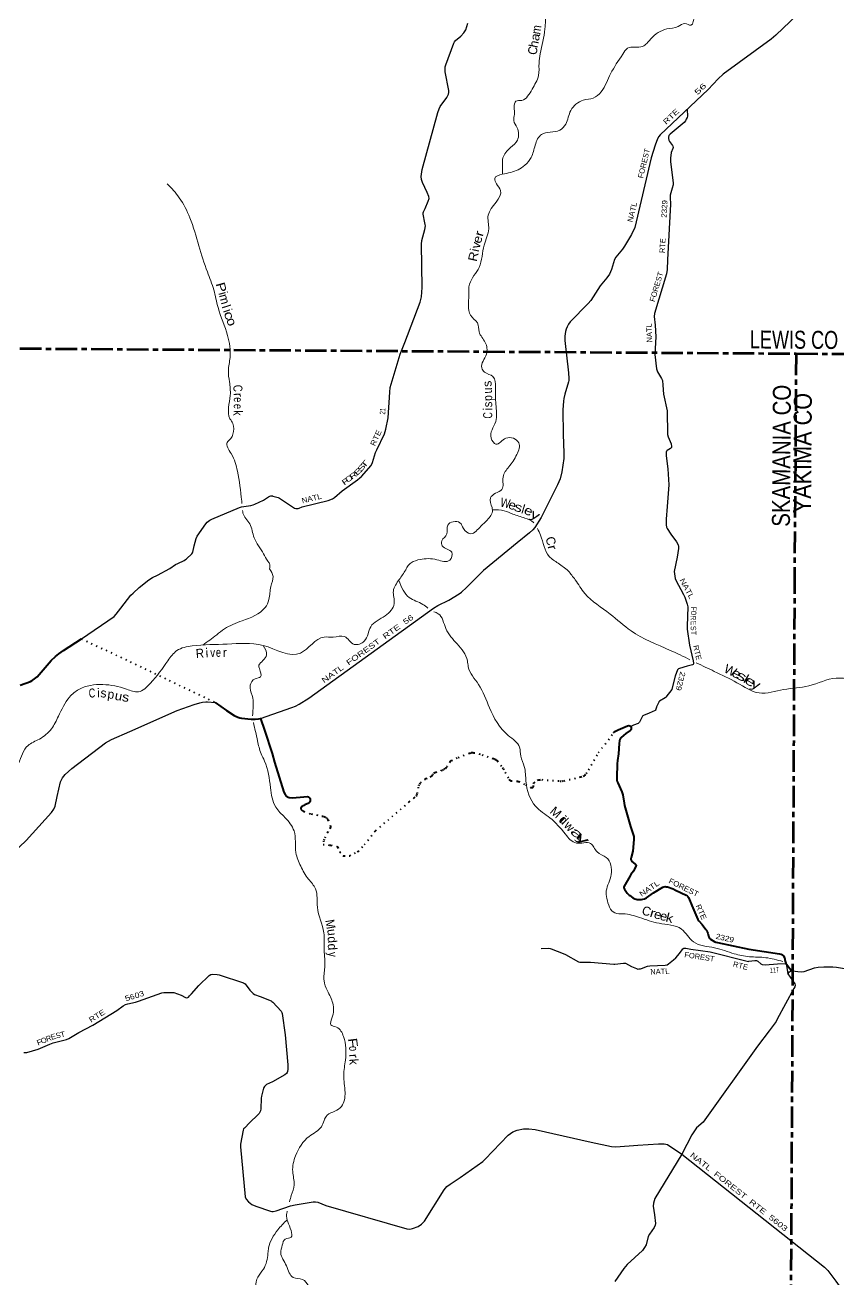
# Model space of a CAD drawing. Header units: feet. Extents: x -254670 to 6, y -549186 to -364975.
# Drawn here: x -149367 to -131304, y -427429 to -399545 of the extents above; entities that cross this region are included whole.
import ezdxf
from ezdxf.enums import TextEntityAlignment as Align

# ---------------------------------------------------------------- set-up
doc = ezdxf.new("R2010")
doc.units = ezdxf.units.FT
doc.header["$LTSCALE"] = 80
doc.linetypes.add('DOTTED', pattern=[1.5, 0.3, -1.2])
doc.linetypes.add('LONG_DASH_SHORT_DASH', pattern=[9.9, 6, -1.2, 1.5, -1.2])
for name, color, linetype, lineweight in [('11', 7, 'LONG_DASH_SHORT_DASH', 60), ('26', 7, 'Continuous', 40), ('29', 7, 'Continuous', 25), ('39', 7, 'Continuous', 13), ('53', 7, 'DOTTED', 40)]:
    doc.layers.add(name, color=color, linetype=linetype, lineweight=lineweight)
for name, color, linetype in [('12', 7, 'Continuous'), ('27', 7, 'Continuous'), ('30', 7, 'Continuous'), ('41', 7, 'Continuous')]:
    doc.layers.add(name, color=color, linetype=linetype)

msp = doc.modelspace()

# ---------------------------------------------------------------- linework, layer by layer
at = {"layer": '11'}
for p, q in [((-132232.96, -406849.96), (-132268.29, -411711.73)), ((-132268.29, -411711.73), (-132498.9, -457423.44))]:
    msp.add_line(p, q, dxfattribs=at)
msp.add_lwpolyline([(-158194.23, -406681.06), (-132230.96, -406849.97), (-126555.74, -406875.91)], dxfattribs=at)
at = {"layer": '26'}
for points in [[(-149477.55, -414221.82), (-149250.35, -414140.12), (-149212.65, -414123.32), (-149187.77, -414107.01), (-149156.88, -414086.41), (-149099.34, -414036.05), (-148786.59, -413677.18), (-148694.45, -413589.35), (-148620.66, -413530.98), (-148514.62, -413456.9), (-148111.95, -413190.79)], [(-145141.34, -414611.54), (-144889.21, -414791.27), (-144717.85, -414896.81), (-144638.92, -414936.3), (-144594.3, -414953.47), (-144558.75, -414961.2), (-144340.35, -414980.94), (-144251.71, -414982.28), (-144182.49, -414975.79), (-144133.19, -414962.55), (-144048.08, -415223.36)], [(-136289.28, -415285), (-136287.76, -415283), (-136247.49, -415249.38), (-136191.1, -415214.95), (-135977.93, -415127.17), (-135952.35, -415122.33), (-135928.32, -415127.48), (-135912.88, -415137.78), (-135902.56, -415150.54)], [(-135902.56, -415150.54), (-135901.76, -415151.54), (-135895.72, -415166.97), (-135897.44, -415196.16), (-135904.3, -415215.04), (-135920.18, -415231.89), (-136018.86, -415301.95), (-136123.62, -415388.06), (-136135.95, -415402.19), (-136149.68, -415433.1), (-136159.97, -415465.72), (-136164.36, -415520.62), (-136179.7, -415749.89), (-136205.44, -415902.7), (-136210.54, -415972.82), (-136220.03, -416277.87), (-136214.17, -416336.7), (-136209.73, -416368.87), (-136197.72, -416399.77), (-136102.92, -416598.41), (-136084.47, -416660.75), (-136053.86, -416851.88), (-136045.86, -416903.71), (-135913.64, -417369.01), (-135857.97, -417526.13), (-135840.37, -417592.4), (-135835.66, -417654.91), (-135857.87, -417916.02), (-135899.15, -418056.68), (-135905.6, -418086.29), (-135905.6, -418102.6), (-135904.74, -418110.33), (-135900.45, -418118.91), (-135893.59, -418129.22), (-135881.99, -418142.53), (-135856.98, -418167.33), (-135807.79, -418205.62), (-135795.56, -418215.28), (-135793.2, -418219.36), (-135790.41, -418228.59), (-135790.84, -418233.74), (-135794.28, -418247.05), (-135831.6, -418328.25), (-135846.4, -418358.44), (-135902.8, -418434.21), (-135910.52, -418446.23)], [(-144048.08, -415223.36), (-143877.72, -415745.42), (-143828.39, -415936.57), (-143616.59, -416606.72), (-143591.36, -416657.53), (-143570.77, -416685), (-143546.78, -416707.46), (-143498.7, -416724.49), (-143432.45, -416727.93), (-143255.12, -416714.84)], [(-143255.12, -416714.84), (-143093.09, -416702.87), (-143071.44, -416709.04), (-143056, -416719.34), (-143042.27, -416739.94), (-143035.13, -416759.35), (-143030.26, -416779.43), (-143033.69, -416810.34), (-143043.99, -416830.94), (-143059.6, -416845.72), (-143149.51, -416887.99)], [(-143149.51, -416887.99), (-143174.26, -416899.63), (-143222.44, -416927.09), (-143234.89, -416940.4), (-143240.77, -416959.74), (-143240.89, -416972.17), (-143239.7, -416975.53)], [(-135910.52, -418446.23), (-135922.54, -418464.67), (-136058.12, -418707.5), (-136061.64, -418718.67), (-136059.93, -418731.55), (-136047.92, -418758.17), (-135988.49, -418848.45), (-135962.12, -418875.78), (-135942.38, -418893.81), (-135927.8, -418904.97), (-135861.73, -418950.47), (-135819.69, -418974.51), (-135788.36, -418985.79), (-135764.78, -418990.82), (-135738.18, -418991.68), (-135668.68, -418989.97), (-135637.8, -418985.67), (-135605.65, -418976.32), (-135560.58, -418952.19), (-135404.33, -418846.28), (-135192.98, -418718.29), (-135169.75, -418709.66), (-135142.3, -418705.37), (-135122.56, -418706.23), (-135090.58, -418712.58), (-134962.31, -418757.22), (-134911.5, -418780.06), (-134677.69, -418896.4), (-134654.53, -418910.99), (-134639.86, -418923.1), (-134626.21, -418943.62), (-134615.92, -418961.64), (-134550.42, -419124.42), (-134415.29, -419432.45), (-134392.41, -419465.18), (-134317.45, -419549.37), (-134237.11, -419659.2), (-134220.39, -419682.81), (-134206.23, -419713.29), (-134196.37, -419742.91), (-134181.34, -419809.44), (-134176.2, -419824.9), (-134168.2, -419841.35), (-134156.46, -419856.66), (-134137.59, -419873.83), (-134039.35, -419930.07), (-134014.47, -419940.37), (-133982, -419950.51), (-133286.09, -420095.46), (-132604.04, -420200.16), (-132566.16, -420208.22), (-132536.99, -420223.68), (-132514.68, -420242.56), (-132489.98, -420280.94), (-132476.31, -420365.42), (-132461.49, -420403.97), (-132426.52, -420456.05), (-132372.64, -420526.58), (-132339.65, -420560.22), (-132316.34, -420575.9)]]:
    msp.add_lwpolyline(points, dxfattribs=at)
at = {"layer": '26', "linetype": 'DOTTED'}
for points in [[(-138697.14, -416158.78), (-138608.59, -416318.21), (-138598.29, -416333.66), (-138590.93, -416341.21), (-138578.56, -416346.54), (-138567.4, -416348.26), (-138422.4, -416361.85), (-138409.97, -416363.28), (-138397.53, -416368), (-138248.12, -416442.83), (-138137.95, -416497.46), (-138104.54, -416501.5), (-138087.38, -416498.92), (-138077.72, -416493.63), (-138071.94, -416477.46), (-138069.34, -416415.25), (-138065.07, -416403.63), (-138054.78, -416394.19), (-137980.68, -416341.14), (-137958.68, -416330.66), (-137934.66, -416326.37), (-137884.26, -416325.37), (-137475.66, -416357.27), (-137430.73, -416356.96), (-137394.15, -416352.12), (-137020.82, -416265.78), (-136965.6, -416248.67), (-136944.15, -416238.37), (-136926.28, -416223.86), (-136897.82, -416190.29), (-136847.48, -416107.51), (-136622.95, -415724.23), (-136289.28, -415285)], [(-140831.61, -416822.01), (-140717.88, -416733.29), (-140678.15, -416690.43), (-140661.25, -416664.61), (-140649.24, -416631.99), (-140616.91, -416461.44), (-140599.48, -416425.95), (-140577.17, -416398.48), (-140493.85, -416325.12), (-140475.5, -416312.2), (-140453.63, -416300.61), (-140365.13, -416269.24), (-140342.52, -416256.4), (-140333.08, -416249.53), (-140324.93, -416238.8), (-140306.06, -416211.33), (-140284.46, -416185.05), (-140273.02, -416175.7), (-140259.3, -416168.83), (-140239.14, -416161.54), (-140117.58, -416125.27), (-140085.99, -416114.75), (-140052.53, -416095.86), (-140024.21, -416074.4), (-140004.86, -416055.26), (-139989.04, -416036.62), (-139934.99, -415941.33), (-139923.83, -415925.02), (-139913.9, -415914.82), (-139888.66, -415900.13), (-139785.14, -415850.9), (-139741.09, -415833.17), (-139481.12, -415733.58), (-139452.81, -415725), (-139429.65, -415720.71), (-139415.92, -415721.56), (-139397.04, -415725.86), (-139212.69, -415772.3), (-138961.63, -415855.06), (-138929.03, -415867.93), (-138904.04, -415881.84), (-138882.7, -415897.12), (-138869.83, -415910), (-138756.27, -416057.22), (-138739, -416083.84), (-138697.14, -416158.78)], [(-142633.87, -417482.01), (-142640.94, -417494.41), (-142723.93, -417648.95), (-142732.58, -417683.42), (-142742.52, -417765.49), (-142598.05, -417780.02), (-142567, -417785.58), (-142450.32, -417806.18), (-142439.81, -417809.4), (-142434.66, -417811.97), (-142431.59, -417814.73), (-142425.65, -417822.7), (-142418.58, -417834.51), (-142379.89, -417925.47), (-142375.46, -417932.59), (-142370.74, -417938.6), (-142304.46, -418013.51), (-142299.32, -418019.52), (-142294.01, -418022.24), (-142280.44, -418023.38), (-142163.52, -418020.65), (-142156.9, -418019.09), (-142151.32, -418016.94), (-141978.45, -417932.77), (-141969.21, -417925.73), (-141963.64, -417921.01), (-141825.16, -417770.42), (-141603.09, -417487.65), (-141588.72, -417472.45), (-141574.13, -417458.71), (-140831.61, -416822.01)], [(-143239.7, -416975.53), (-143236.17, -416985.47), (-143220.72, -417002.64), (-143196.28, -417021.1), (-143170.85, -417034.34), (-143045.28, -417078.62), (-143006.48, -417089.15), (-142761.79, -417136.17), (-142729.13, -417146.01), (-142695.67, -417163.18), (-142666.5, -417181.21), (-142644.64, -417204.82), (-142632.62, -417224.56), (-142586.3, -417341.31), (-142580.14, -417363.92), (-142580.29, -417378.23), (-142585.44, -417397.12), (-142633.87, -417482.01)]]:
    msp.add_lwpolyline(points, dxfattribs=at)
at = {"layer": '29'}
msp.add_line((-132457.64, -420417.08), (-132414.3, -420646.28), dxfattribs=at)
for points in [[(-131901.76, -399023.06), (-132685.11, -399771.3), (-132789.85, -399860.62), (-133855.29, -400637.96), (-133966.97, -400739.67), (-134188.87, -400977.1), (-135250.94, -401985.77), (-135281.62, -402024.6), (-135311.1, -402072.54), (-135364.43, -402214.66), (-135453.57, -402499.5), (-135820.44, -404043.52), (-135893.42, -404204.14), (-136048.22, -404462.29), (-136093.48, -404529.56), (-136239.87, -404709.38), (-136267.22, -404758.74), (-136332.55, -404977.37), (-136355.97, -405032.07), (-136383.61, -405081.86), (-136442.18, -405168.19), (-136588.02, -405347.16), (-136793.63, -405666.38), (-136853.44, -405739.03), (-137253.36, -406143.57), (-137293.03, -406195.59), (-137324.36, -406256.44), (-137346.47, -406309.92), (-137358.88, -406356.4), (-137374.11, -406464.81), (-137374.06, -406560.76), (-137294.62, -407281.4), (-137282.89, -407403.37), (-137284.73, -407447.62), (-137291.75, -407481.68), (-137370.91, -407752.45), (-137395.3, -407849.6), (-137402.67, -407908.61), (-137413.59, -408099.16), (-137411.2, -408651.94), (-137392.53, -409055.53), (-137394.84, -409182.62), (-137438.59, -409483.32), (-137477.23, -409635.67), (-137532.58, -409767.29), (-137899.28, -410496.98), (-138040.9, -410720), (-138083.57, -410766.7), (-138157.28, -410836.77), (-138431.07, -411058.4), (-139178.19, -411670.98)], [(-146152.62, -411627.72), (-146024.61, -411544.45), (-145975.14, -411515.11), (-145833.74, -411451.81), (-145800.17, -411431.18), (-145777.93, -411412.72), (-145663.04, -411301.94), (-145645.37, -411279.6), (-145638.21, -411264.15), (-145612.71, -411123.82), (-145567.21, -410963.37), (-145543.04, -410911.92), (-145351.71, -410639.85), (-145317.92, -410601.03), (-145290.01, -410576.82), (-145260.24, -410556.35), (-145217.61, -410533.03), (-144604.41, -410269.65), (-144556.05, -410255.38), (-144347.66, -410226.84), (-144299.15, -410216.06), (-144262.07, -410200.77), (-144070.66, -410108.78), (-143957.88, -410035.09), (-143928.11, -410022.06), (-143906.38, -410015.84), (-143872.3, -410016.47), (-143861.14, -410018.33), (-143745.78, -410053.71), (-143711.34, -410068.96), (-143381.12, -410284.55), (-143353.21, -410297.58), (-143330.77, -410297.41), (-143299.26, -410292), (-143275.07, -410284.55), (-143212.45, -410256.77), (-142633.2, -410115.14), (-142538.41, -410077.2), (-142491.8, -410048.12), (-142322.27, -409901.89), (-141977.36, -409655.3), (-141925.27, -409614.35), (-141887.84, -409581.29), (-141676.89, -409336.96), (-141648.19, -409269.67), (-141577.35, -409052.12), (-141552.98, -408992.8), (-141383.83, -408633.46), (-141348.51, -408529), (-141301.01, -408280.54), (-141265.32, -407709.55), (-141251.77, -407605.61), (-141030, -406861.18), (-140928.68, -406604.31), (-140585.11, -405709.34), (-140559.66, -405591.28), (-140546.36, -405382.68), (-140561.52, -404418.44), (-140548.88, -404335.2), (-140483.67, -404090.53), (-140472.22, -404012.59), (-140473.15, -403977.22), (-140482.31, -403940.3), (-140521.28, -403752.23), (-140519.66, -403722.17), (-140513.15, -403696.11), (-140473.65, -403621.81), (-140408.08, -403457.25), (-140391.29, -403400.1), (-140397.8, -403357.29), (-140429, -403265.08), (-140532.38, -403045.27), (-140555.94, -402975.64), (-140565.08, -402915.24), (-140561.52, -402862.08), (-140541.68, -402752.9), (-140195.69, -401487.38), (-140167.09, -401406.27), (-140142.03, -401356.93), (-139992.29, -401151.9), (-139970.81, -401110.27), (-139958.72, -401078.61), (-139948.49, -401043.25), (-139952.78, -401001.49), (-140032.92, -400581.29), (-140034.07, -400505.22), (-140030.35, -400473.58), (-140019.52, -400429), (-139840.58, -399944.86), (-139822.9, -399915.07), (-139804.95, -399891.18), (-139682.87, -399790.43), (-139613.6, -399717.74), (-139573.01, -399651.69), (-139529.47, -399503.27)], [(-134657.34, -401422.01), (-134650.24, -401568.22), (-134656.88, -401597.88), (-134674.99, -401638.65), (-134694.62, -401674.9), (-134723.93, -401710.79), (-135034.97, -401970.91), (-135058.07, -402000.84), (-135066.66, -402035.85), (-135066.66, -402067.57), (-135059.12, -402105.32), (-135045.44, -402134.97), (-134983.65, -402221.61), (-134974.59, -402238.23), (-134968.55, -402268.79), (-134970.07, -402292.6), (-135006.24, -402377.13), (-135019.87, -402445.14), (-135022.14, -402497.99), (-135021.41, -402583.5), (-134965.15, -403053.89), (-134964.78, -403099.08), (-134984.73, -403170.16), (-135031.19, -403328.64), (-135034.02, -403382.7), (-135025.34, -403530.87), (-135088.28, -404764.95), (-135099.11, -404980.88), (-135117.06, -405075.53), (-135378.33, -405959.54), (-135384.07, -406026.21), (-135365.16, -406220.39), (-135353.99, -406480.71), (-135374.39, -406871.37), (-135336.07, -407188.91), (-135316.5, -407253.63), (-135221.45, -407405.38), (-135203.25, -407445.65), (-135192.68, -407555.46), (-135179.79, -407749.67), (-135097.83, -408125.8), (-135087.78, -408652.35), (-135077.27, -408700.53), (-135008.31, -408854.41), (-135000.23, -408918.16), (-135004.01, -408940.82), (-135021.91, -408960.63), (-135100.03, -409009.08), (-135111.17, -409020.86), (-135117.96, -409045.02), (-135117.6, -409125.33), (-135080.21, -409411.56), (-135060.58, -409771.98), (-135098.68, -410248.85), (-135123.56, -410531.37), (-135122.5, -410661.02), (-135110.42, -410712.37), (-135100.58, -410737.56), (-135013.66, -410867.31), (-134888.4, -411036.94), (-134853.84, -411105.04), (-134844.78, -411138.27), (-134845.58, -411186.94), (-134876.89, -411377.37), (-134946.59, -411696.18)], [(-148111.95, -413190.79), (-147388.18, -412697.72), (-147340.43, -412648), (-147236.05, -412513.74), (-147014.96, -412225.16), (-146966.19, -412175.33), (-146833.62, -412054.98), (-146613.95, -411878.91), (-146533.89, -411830.51), (-146425.4, -411775.06), (-146152.62, -411627.72)], [(-144133.19, -414962.55), (-143436.59, -414722.41), (-143357.07, -414688.19), (-143278.66, -414646.9), (-143065.49, -414512.69), (-140287.96, -412512.8), (-140195.75, -412454.07), (-139953.51, -412335.1), (-139718.19, -412195.24), (-139667.49, -412152.61), (-139561.31, -412049.09), (-139178.19, -411670.98)], [(-134946.59, -411696.18), (-134917.66, -411852.02), (-134904.45, -411891.84), (-134733.31, -412209.85), (-134706.15, -412269.12), (-134650.44, -412421.92), (-134638.14, -412485.42), (-134652.5, -412913.35), (-134650.41, -412977.63), (-134600.54, -413333.41), (-134522.44, -413685.27), (-134513.21, -413737.23), (-134512.7, -413748.58), (-134521.46, -413762.01), (-134533.6, -413771.63), (-134656.77, -413799.35), (-134827.39, -413853.89), (-134845.97, -413862.15), (-134859.03, -413873.01), (-134865.57, -413882.8), (-134919.32, -414023.5), (-134991.72, -414312.81), (-134995.59, -414322.61), (-135128.94, -414494), (-135140.84, -414504.96), (-135269.01, -414583.82), (-135278.04, -414591.05), (-135282.42, -414595.17), (-135287.04, -414602.92), (-135335.3, -414706.16), (-135338.79, -414715.26), (-135356.97, -414781.01), (-135359.55, -414785.65), (-135363.89, -414789.51), (-135501.53, -414847.32), (-135624.46, -414899.22), (-135637.88, -414907.48), (-135645.34, -414915.15), (-135654.38, -414926.07), (-135702.62, -415033.96), (-135710.1, -415045.31), (-135720.16, -415057.19), (-135732.03, -415066.48), (-135743.98, -415073.54), (-135845.15, -415113.39), (-135859.45, -415119.65), (-135905.28, -415147.18)], [(-149649.82, -417971.24), (-149344.94, -417682.28), (-148777.36, -417059.33), (-148727.41, -416980.13), (-148702.65, -416914.06), (-148652.04, -416702.12), (-148583.48, -416374.86), (-148537.57, -416286.36), (-148479.79, -416212.03), (-148332.11, -416080.35), (-147577.95, -415510.25), (-147448.02, -415435.66), (-147043.19, -415254.87), (-145986.33, -414788.25), (-145610.16, -414654.89), (-145485.6, -414618), (-145423.69, -414603.54), (-145353.53, -414597.35), (-145310.2, -414597.35), (-145141.34, -414611.54)], [(-137901.2, -420083.21), (-137734.29, -420075.38), (-137699.82, -420079.86), (-137675.48, -420086.74), (-137407.26, -420189.33), (-137358.19, -420212.69), (-137067.39, -420379.32), (-137040.4, -420386.14), (-137022.33, -420388.2), (-136801.74, -420388.25), (-136284.59, -420430.52), (-136262.69, -420430.23), (-136067.39, -420403.67), (-136042.92, -420404.84), (-136023.03, -420409.86), (-135888.86, -420481.7), (-135781.07, -420528.6), (-135764.04, -420535.82), (-135754.25, -420536.86), (-135728.48, -420536.49), (-135690.28, -420534.79), (-135665.51, -420528.6), (-135534.45, -420476.86), (-135481.85, -420468.72), (-135141.56, -420454.06), (-135094.93, -420441.87), (-135066.04, -420423.28), (-134956.8, -420332.12), (-134909.2, -420291.13), (-134822.12, -420189.91), (-134768.88, -420109.42), (-134752.43, -420091.7), (-134727.61, -420076.38), (-134680.14, -420076.38), (-134575.26, -420092.29), (-134145.23, -420158.02), (-133321.26, -420363.4), (-133294.43, -420367.53), (-133282.12, -420365.83), (-133149.98, -420344.82), (-133135.53, -420344.82), (-133112.8, -420350.32), (-133081.88, -420365.46), (-133015.84, -420423.28), (-132989.04, -420435.12), (-132924.01, -420443.93), (-132649.55, -420421.21), (-132457.64, -420417.08)], [(-132414.3, -420646.28), (-132383.09, -420599.88), (-132358.59, -420584.33), (-132316.34, -420575.9), (-132193.5, -420594.66), (-132111.28, -420598.78), (-132055.24, -420592.59), (-131824.28, -420511.33), (-131742.6, -420493.48), (-131618.78, -420485.22), (-131415.3, -420490.59), (-131334.01, -420493.48), (-130382.49, -420652.76)], [(-145902.27, -421120.17), (-145805.99, -421169.61), (-145774.01, -421175.8), (-145752.98, -421174.12), (-145734.8, -421161.34), (-145715.2, -421136.57), (-145669.8, -421087.01), (-145504.72, -420901.18), (-145274.63, -420678.17), (-145239.1, -420659.48), (-145198.28, -420653.4), (-145097.17, -420657.53), (-145051.95, -420666.13), (-144514.22, -420845.43), (-144493.07, -420856.78), (-144478.69, -420868.96), (-144375.7, -421003.91), (-144338.3, -421045.71), (-144300.12, -421080.82), (-144266.19, -421100.72), (-144143.94, -421145.33), (-143902.38, -421246.01), (-143883.64, -421258.71), (-143865.23, -421272.85), (-143679, -421475.21), (-143663.22, -421500.54), (-143656.3, -421525.8), (-143585.01, -422003.09), (-143527, -422670.32), (-143528.36, -422767.8), (-143534.55, -422817.36), (-143540.74, -422838), (-143555.19, -422858.65), (-143592.16, -422887.09), (-143865.93, -423042.89), (-144002.98, -423108.5), (-144019.49, -423120.89), (-144044.42, -423146.77), (-144071.07, -423189.03), (-144115.45, -423366.61), (-144120.17, -423405.7), (-144131.25, -423644.76), (-144138.14, -423688.72), (-144147.94, -423719.7), (-144164.97, -423750.67), (-144195.41, -423783.17), (-144374.74, -423953.35), (-144493.58, -424073.82), (-144512.16, -424094.46), (-144523.87, -424123.63), (-144579.22, -424431.03), (-144580.88, -424493.13), (-144478.11, -425601.8), (-144456.68, -425656.84), (-144405.88, -425715.37), (-144325.4, -425773.18), (-144243.16, -425808.24), (-143914.76, -425921.85), (-143883.8, -425928.04), (-143850.79, -425928.04), (-143786.82, -425913.59), (-143470.02, -425806.8), (-143363.79, -425779.38), (-142966.55, -425711.23), (-142913.13, -425712.22), (-142859.25, -425721.56), (-142684.66, -425795.35), (-140883.23, -426313.7), (-140814.26, -426322.42), (-140758.54, -426310.03), (-140634.98, -426266.3), (-140558.38, -426210.92), (-140494.52, -426144.21), (-140056.9, -425450.51), (-139992.96, -425376.72), (-139922.43, -425324.38), (-139697, -425170.42), (-139196.43, -424815.09), (-139146.3, -424768.42), (-138630.16, -424233.7), (-138529.9, -424158.47), (-138431.41, -424119.84), (-138294.66, -424092.4), (-138171.32, -424090.57), (-138034.65, -424108.92), (-136785.87, -424388.53), (-136336.34, -424484.72), (-136239.56, -424492.81), (-135751.82, -424452.25), (-135288.36, -424421.65), (-135164.24, -424422.77), (-135091.31, -424442.4), (-134773.84, -424652.41)], [(-132414.3, -420646.28), (-132259.53, -420863.09), (-132253.93, -420893.65), (-132261.6, -420935.36), (-132285.14, -420973.91), (-132652.11, -421653.79), (-132678.46, -421702.5), (-132832.58, -421914.38), (-133088.53, -422253.07), (-134301.78, -423940.73), (-134444.36, -424070.85), (-134553.01, -424225.19), (-134773.84, -424652.41)], [(-149396.54, -422394.05), (-149356.19, -422393.71), (-149326.38, -422389.92), (-149079.43, -422320.3), (-149022.01, -422297), (-148816.31, -422210.67), (-148814.27, -422208.67), (-148743.43, -422179.31), (-148448.34, -422100.85), (-148393.86, -422079.47), (-148172.76, -421949.62), (-147860.66, -421787.92), (-147326.96, -421456.18), (-147184.42, -421353.39), (-147136.06, -421326.22), (-147084.35, -421310.03), (-146915.9, -421270.7), (-146849.1, -421250.15), (-146329.09, -421064.31), (-146283.01, -421055.82), (-146112.42, -421056.05), (-146061.62, -421062.58), (-145902.27, -421120.17)], [(-134773.84, -424652.41), (-135369.4, -425638.14), (-135405.76, -425745.29), (-135410.67, -425811.59), (-135380.8, -426000.53), (-135361.14, -426195.66), (-135365.27, -426236.96), (-135386.4, -426283.81), (-135490.95, -426432.13), (-135517.98, -426488.87), (-135566.43, -426668.96), (-135600.52, -426728.4), (-135646.54, -426795.27), (-135990.55, -427108.34), (-136064.37, -427197.72), (-136259.29, -427486.39)], [(-134773.84, -424652.41), (-131600.48, -427169), (-131524.81, -427240.98), (-131352.67, -427480.65), (-130402.89, -428795.79), (-130233.87, -428963.11), (-130145.68, -429031.49), (-130030.14, -429092.38), (-128726.26, -429631.16), (-128610.39, -429663.33), (-128449.14, -429688.34), (-126681.88, -429802.17)]]:
    msp.add_lwpolyline(points, dxfattribs=at)
at = {"layer": '39'}
for points in [[(-132424.27, -397284.16), (-132728.76, -397795.55), (-132933.85, -397996.68), (-133225.54, -398025.05), (-133299.91, -398157.75), (-133348.08, -398364.78), (-133577.38, -398439.32), (-133732.27, -398473.61), (-133858.9, -398674.68), (-134047.92, -398835.6), (-134257.04, -399040.75), (-134343.48, -399171.45), (-134480.19, -399326.3), (-134570.61, -399547.44), (-134705.42, -399509.36), (-134856.26, -399575.8), (-135103.68, -399630.26), (-135465.68, -399855.63), (-135646.65, -400018.56), (-135978.56, -400061.03), (-136087.13, -400191.74), (-136354.47, -400626.04), (-136565.49, -401026.13), (-136740.44, -401168.96), (-136961.71, -401215.36), (-137241.22, -401442.67), (-137351.71, -401746.22), (-137486.43, -401882.98), (-137890.74, -401975.75), (-138031.44, -402215.01), (-138119.81, -402488.39), (-138262.56, -402663.35), (-138576.31, -402822.36), (-138763.38, -402858.69)], [(-137850.58, -397966.46), (-137838.17, -398619.59), (-137803.63, -399274.71), (-137813.5, -399630.42), (-137917.82, -400185.17), (-137945.88, -400390.18), (-137957.81, -400665.51), (-138100.49, -400971.09), (-138198.98, -401127.92), (-138329.69, -401220.47), (-138458.44, -401238.66), (-138500.61, -401373.34), (-138492.49, -401530.09), (-138506.5, -401666.76), (-138431.98, -401827.47), (-138427.81, -402104.8), (-138580.62, -402269.71), (-138749.49, -402498.95), (-138759.47, -402643.65), (-138761.27, -402858.28)], [(-138763.38, -402858.69), (-138930.31, -402955.28), (-138892.02, -403075.83), (-138801.42, -403222.46), (-139074.73, -403773.33), (-139062.5, -404074.77), (-139166.92, -404438.6), (-139277.31, -404933.06), (-139490.36, -405305.01), (-139508.34, -405558.25), (-139512.24, -405781.32), (-139471.9, -405996.32), (-139316.9, -406169.03), (-139276.57, -406367.95), (-139141.66, -406602.97), (-139115.37, -406862.19), (-139219.82, -407167.75), (-139157.41, -407260.14), (-138970.26, -407362.48), (-138913.81, -407601.58), (-138905.57, -407977.38), (-138909.39, -408363.24), (-139011.8, -408731.09), (-138903.1, -408863.64), (-138683.88, -408732.83), (-138396.15, -408833.09), (-138438.26, -409094.37), (-138617.16, -409369.84), (-138745.8, -409597.03), (-138769.8, -409870.37), (-138916.61, -409956.9), (-139025.19, -410061.49), (-138990.88, -410276.49), (-138980.79, -410330.75), (-139097.36, -410551.9), (-139236.1, -410686.66), (-139467.36, -410855.65), (-139624.34, -410743.24), (-139704.87, -410610.67), (-139974.42, -410665.14), (-139992.42, -410862.1), (-140109.03, -411014.93), (-140096.9, -411125.45), (-139887.6, -411269.98), (-139929.76, -411442.84), (-140215.43, -411435.03), (-140589.62, -411429.3), (-140788.74, -411503.82), (-140853.09, -411566.17), (-140909.22, -411658.86)], [(-146206.73, -403073.66), (-145941.02, -403382.93), (-145705.42, -403828.88), (-145503.92, -404453.72), (-145316.52, -405034.36), (-145173.48, -405434.17), (-145078.72, -405827.99), (-144867.17, -406448.8), (-144812.6, -406935.09), (-144850.67, -407234.56), (-144826.4, -407475.7), (-144808.14, -407779.14), (-144813.9, -408299.64), (-144751.48, -408406.11), (-144749.35, -408643.24), (-144797.58, -408741.76), (-144873.98, -408826.22), (-144789.36, -409073.34), (-144648.33, -409463.1), (-144553.44, -410130.23), (-144547.07, -410187.38)], [(-144533.07, -410339.61), (-144525.13, -410397.49), (-144376.14, -410634.51), (-144277.4, -410947.94), (-144068, -411301.47), (-143975.37, -411464.17), (-143939.13, -411518.41), (-143936.22, -411639.43)], [(-138979.73, -410322.32), (-138717.25, -410344.6), (-138530.11, -410418.81), (-138258.48, -410507.02), (-138069.33, -410607.35), (-138059.66, -410617.74)], [(-137980.38, -410737.54), (-137910.25, -410890.58), (-137720.9, -411360.69), (-137521.66, -411513.26), (-137296.25, -411682.61)], [(-157817.96, -421009.97), (-157639.09, -420878.92), (-157132.07, -420849.26), (-156746.44, -420689.75), (-156620.38, -420548.03), (-156512.83, -420448.4), (-156372.56, -420292.72), (-156196.96, -419815.46), (-156026.73, -419269.74), (-155899.84, -418633.09), (-155817.37, -418424.59), (-155645.18, -418295.36), (-155442.7, -418152.31), (-155219.63, -418166.38), (-154868.56, -418250), (-154527, -418279.22), (-154196.11, -418370.7), (-153710.44, -418262.38), (-153449.75, -418335.14), (-153124.81, -418418.52), (-152758.84, -418212.56), (-152543.07, -417944.89), (-152246.54, -417643.75), (-151958.03, -417545.73), (-151581.8, -417319.74), (-151110.6, -416841.1), (-150952.31, -416693.64), (-150586.45, -416499.74), (-150380.95, -416254.12), (-150252.76, -416305.56), (-150034.75, -416424.21), (-149739.79, -416284), (-149515.47, -415964.1), (-149302.46, -415567.65), (-149049.69, -415423.04), (-148784.06, -415198.07), (-148626.47, -414915.8), (-148378.98, -414489.48), (-148174.23, -414320.3), (-147642.29, -414210.38), (-147112.45, -414313.71), (-146849.59, -414370.38), (-146584.36, -414185.65), (-146193.33, -413680.13), (-145992.05, -413454.59), (-145657.23, -413350.96), (-144874.64, -413311.69), (-144078.64, -413340.95), (-143243.78, -413509.37), (-142721.51, -413153.92), (-142520.46, -413157.73), (-142270.97, -413141.85), (-142051.49, -413316.85), (-141829.59, -413244.39), (-141685.69, -412923.77), (-141365.58, -412679.17), (-141163.89, -412411.38), (-141183.23, -412127.53), (-141054.09, -411877.19), (-140909.22, -411658.86)], [(-145419.78, -413332.96), (-145109.88, -413104.37), (-144937.68, -412973.12), (-144541.78, -412791.57), (-144034.19, -412498.35), (-143947.99, -412320.06), (-143906.91, -412026.69), (-143856.48, -411805.83), (-143936.22, -411639.43)], [(-137296.25, -411682.61), (-137143.07, -411880.02), (-136928.87, -412183.72), (-136368.33, -412643.44), (-135901.45, -413015.8), (-135028.98, -413450.14), (-134592.98, -413658.22)], [(-141063.77, -411893.84), (-140828.78, -412277.57), (-140528.62, -412427.13), (-140413.78, -412511.59)], [(-140282.07, -412592.52), (-140186.81, -412635.4), (-140015.12, -412966.9), (-139767.1, -413307.12), (-139537.51, -413681.38), (-139518.72, -413816.35), (-139291.3, -414206.68), (-139047.07, -414727.95), (-138628.81, -415343.32), (-138380.02, -415605.08), (-138351.79, -415802.5), (-138273.65, -416036.59), (-138236.63, -416362.85), (-138022.89, -416918.04), (-137703.69, -417176.41), (-137361.35, -417535.59), (-137115.99, -417736.97), (-136802.37, -417743.8), (-136653.42, -417934.25), (-136453.54, -418056.76), (-136340.61, -418434), (-136450.72, -418795.16), (-136438.36, -418970.31), (-136258.51, -419289.8), (-136077.73, -419309.53), (-135712.54, -419389.25), (-135279.48, -419519.88), (-134782.06, -419649.07), (-134513.38, -419933.14), (-134043.08, -420064.51), (-133607.25, -420198.33), (-133270.66, -420263.09), (-132908.19, -420284.67), (-132528.46, -420371.01)], [(-144078.66, -413340.95), (-144002.29, -413552.88), (-144081.93, -413676.91), (-144169.43, -413782.76), (-144160.11, -413857.28), (-144137.77, -414040.57), (-144256.84, -414083.76), (-144366.83, -414227.64), (-144322.79, -414453.37), (-144314.64, -414908.44)], [(-134451.7, -413725.55), (-134052.28, -413917.6), (-133548.02, -414169.58), (-133057.6, -414397.3), (-132509.92, -414321.72), (-131950.11, -414240.22), (-131341.16, -414068.63), (-131011.59, -414089.68), (-130357.71, -414053.29), (-129853, -413848.57), (-129365.64, -413772.45), (-129182.89, -413796.22)], [(-144293.12, -415053.43), (-144201.95, -415460.41), (-144122.34, -415748.83), (-144045.52, -415912.48), (-143914.59, -416505.16), (-143796.14, -416934.76), (-143593.32, -417167.94), (-143391.13, -417465.51), (-143347.6, -417948.76), (-143241.98, -418251.49), (-143069.84, -418536.71), (-142913.12, -418755.41), (-142872.85, -419160.16), (-142727.65, -419732.85), (-142719.31, -420113.18), (-142707.07, -420505.61), (-142724, -420797.19), (-142649.76, -421019.16), (-142529.83, -421297.88), (-142549.21, -421633.7), (-142572.73, -421776.34), (-142446.59, -421831.79), (-142291.75, -422036.38), (-142248.64, -422561.88), (-142286.11, -422897.53), (-142257.68, -423280.05), (-142337.16, -423593.2), (-142484.99, -423698.51), (-142654.77, -423787.52), (-142783.96, -424043.89), (-143055.52, -424258.75), (-143355.32, -424688.63), (-143421.08, -425038.12), (-143387.82, -425338.19), (-143452.46, -425573.01), (-143489.99, -425714.55)], [(-143542.12, -425923.75), (-143557.11, -425992.56), (-143458.06, -426349.56), (-143457.54, -426502.47), (-143584.61, -426541.57), (-143652.32, -426679.79), (-143686.17, -426850.5), (-143558.29, -427139.35), (-143410, -427396.19), (-143199.29, -427440.32), (-143069.96, -427580.3), (-142927.22, -427788.81), (-142601.18, -427964.76), (-142396.88, -428252.28), (-142317.74, -428383.76), (-142143.29, -428433.61), (-141879.73, -428625.09), (-141461.89, -428872.27), (-141054.36, -428940.3), (-140858.11, -429022.54), (-140705.95, -429090.29), (-140578.94, -429262.44), (-140361.95, -429280.48), (-140165.22, -429519.65), (-139922.94, -429624.43), (-139718.74, -429716.79), (-139562.75, -430009.92), (-139304.19, -430299.94), (-139183, -430449.91), (-139045.17, -430543.69), (-138810.46, -430805.33), (-138491.1, -431047.61), (-138222.52, -431136.52), (-138179.75, -431170.15)], [(-143545.72, -426116.75), (-143753.54, -426338.86), (-143954.51, -426737.44), (-143969.77, -426858.02), (-144071.8, -427215.22), (-144194.13, -427387.15), (-144246.52, -427603.97), (-144321.37, -427854.79), (-144435.41, -428000.64), (-144551.55, -428361.75), (-144703.2, -428652.12), (-144825.39, -428809.97), (-144806.8, -428965.05), (-144820.42, -429123.87), (-144823.62, -429244.56), (-144916.62, -429296.04), (-144900.22, -429469.21), (-145096.77, -429622.37), (-145144.34, -429756.74), (-145151.77, -429899.52), (-145109.94, -430145.35), (-144998.8, -430295.23), (-144851.8, -430479.63), (-144789.83, -430516.4), (-144766.35, -430583), (-144697.04, -430692.26), (-144625.45, -430773.38), (-144538.83, -430963.28), (-144441.79, -431115.04), (-144218.65, -431121.06), (-144123.3, -431240.62), (-144057.77, -431325.71), (-144071.4, -431484.53), (-143966.27, -431632.34), (-143862.15, -431677.53), (-143828.8, -431762.33), (-143732.9, -431825.56), (-143638.16, -431802.27), (-143346.75, -432024.18), (-143124.02, -432277.66), (-143030.29, -432356.96), (-142958.95, -432464.23), (-142814.52, -432499.73), (-142738.55, -432544.67), (-142641.82, -432523.41), (-142480.08, -432639.54), (-142098.71, -432709.34), (-141918.86, -432823.62), (-141735.22, -432962.08), (-141567.68, -433102.4), (-141346.77, -433335.75), (-141066.75, -433489.15), (-140980, -433664.96), (-140755.95, -433783.66), (-140621.43, -434010.2), (-140625.89, -434259.64), (-140629.69, -434442.69), (-140535.29, -434658.81), (-140205.46, -435064.15), (-140027.9, -435206.57), (-139713.57, -435346.2), (-139326.2, -435420.08), (-139087.42, -435550.1)]]:
    msp.add_spline(points, degree=3, dxfattribs=at)
at = {"layer": '53'}
msp.add_line((-148111.95, -413190.79), (-145141.34, -414611.54), dxfattribs=at)

# ---------------------------------------------------------------- texts
at = {"layer": '12'}
for s, rotation, width, p in [('LEWIS CO', 359.627, 0.75, (-133261.22, -406735.06)), ('SKAMANIA CO', 89.584, 0.85, (-132370.89, -410702.16)), ('YAKIMA CO', 89.584, 0.9, (-131902.04, -410402.26))]:
    msp.add_text(s, height=400, rotation=rotation, dxfattribs=dict(at, width=width)).set_placement(p)
at = {"layer": '27'}
for s, rotation, width, p in [('FOREST', 333.546, 1.1, (-135078.76, -418616.95)), ('NATL', 34.13, 1.2, (-135665.76, -418934.55)), ('RTE', 293.687, 1.1, (-134467.92, -419131.6)), ('2329', 347.234, 1.15, (-134028.51, -419862.13))]:
    msp.add_text(s, height=120, rotation=rotation, dxfattribs=dict(at, width=width)).set_placement(p)
at = {"layer": '30'}
for s, rotation, width, p in [('56', 43.523, 1.65, (-134320.83, -401008.54)), ('RTE', 43.523, 1.3, (-134971.03, -401621.86)), ('2329', 87.08, 1.1, (-135100.79, -403635.99)), ('NATL', 76.634, 1.1, (-135817.4, -403717.99)), ('FOREST', 73.535, 1.05, (-135280.46, -405381.45)), ('21', 86.423, 0.65, (-141362.07, -408135.33)), ('RTE', 64.793, 1.15, (-141516.15, -408750.19)), ('S', 49.193, 1.65, (-141848.98, -409429.17)), ('T', 49.193, 1.9, (-141778.72, -409346.84)), ('F', 35.562, 1.6, (-142214.64, -409741.47)), ('O', 35.562, 1.3, (-142137.44, -409681.52)), ('R', 35.562, 1.4, (-142039.84, -409610.88)), ('E', 41.453, 1.7, (-141930.56, -409516.04)), ('NATL', 13.74, 1.1, (-142985.35, -410129.19)), ('NATL', 298.287, 1.2, (-134710.6, -412104.34)), ('O', 268.078, 0.65, (-134570.91, -412616.91)), ('F', 268.078, 0.75, (-134567.1, -412525.71)), ('S', 272.979, 0.75, (-134575.11, -412960.87)), ('R', 268.078, 0.7, (-134577.07, -412728.78)), ('E', 270.979, 0.7, (-134575.12, -412845.34)), ('T', 273.979, 0.9, (-134570.94, -413068.11)), ('RTE', 282.515, 1.05, (-134485.05, -413513.3)), ('2329', 255.95, 1.2, (-134856.32, -414121.21)), ('RTE', 346.004, 1.05, (-133482.15, -420520.91)), ('117', 4.732, 0.6, (-132712.81, -420619.98)), ('0', 13.142, 1.2, (-146865.8, -421179.36)), ('3', 17.666, 1.2, (-146758.46, -421143.55)), ('5', 21.328, 1.3, (-147067.83, -421235.92)), ('6', 13.142, 1.15, (-146972.25, -421210.32)), ('RTE', 31.864, 1.2, (-147739.27, -421630.04)), ('F', 22.086, 1.2, (-149025.76, -422220.42)), ('E', 18.89, 1.1, (-148718.96, -422097.12)), ('T', 14.89, 1.15, (-148516.67, -422046.59)), ('NATL  FOREST  RTE  5603', 321.584, 1.35, (-133540.69, -425539.29))]:
    msp.add_text(s, height=120, rotation=rotation, dxfattribs=dict(at, width=width)).set_placement(p, align=Align.CENTER)
for s, rotation, p in [('FOREST', 76.634, (-135557.7, -402634.92)), ('RTE', 87.08, (-135142.42, -404452.2)), ('NATL', 92.011, (-135438.31, -406387.75)), ('FOREST', 351.31, (-134390.36, -420323.27)), ('NATL', 2.467, (-135259.28, -420651.08)), ('O', 20.767, (-148932.25, -422180.37)), ('R', 20.767, (-148822.81, -422135.96)), ('S', 14.89, (-148618.23, -422069.82))]:
    msp.add_text(s, height=120, rotation=rotation, dxfattribs=at).set_placement(p, align=Align.CENTER)
at = {"layer": '30', "width": 1.35}
msp.add_text('NATL  FOREST  RTE  56', height=120, rotation=35.755, dxfattribs=at).set_placement((-142723.73, -414184.81))
at = {"layer": '41'}
for s, rotation, width, p in [('m', 80.986, 0.9, (-137907.38, -399660.22)), ('a', 78.377, 1.1, (-137935.62, -399828.49)), ('C', 79.229, 0.95, (-137988.83, -400130.41)), ('h', 78.377, 1.05, (-137965.23, -399985.29)), ('e', 73.942, 1.1, (-139220.22, -404337.89)), ('r', 74.031, 1.25, (-139183.47, -404206.74)), ('R', 77.327, 1.1, (-139309.93, -404713.45)), ('v', 77.503, 1.05, (-139253.98, -404461.73)), ('P', 285.744, 1.25, (-145103.12, -405403.45)), ('c', 290.363, 1.35, (-144925.51, -406033.7)), ('o', 290.363, 1.2, (-144871.01, -406176.07)), ('C', 273.655, 0.8, (-144738.18, -407627.93)), ('u', 91.599, 0.9, (-138991.72, -407669.14)), ('e', 270.799, 0.75, (-144728.7, -407878.49)), ('p', 90.913, 0.85, (-138987.8, -407837.56)), ('s', 90.913, 0.95, (-138987.77, -407981.55)), ('k', 268.619, 0.9, (-144735.2, -408167.86)), ('e', 267.851, 0.75, (-144730.86, -408022.88)), ('C', 89.054, 0.75, (-138987.13, -408225.85)), ('W', 348.148, 0.85, (-138716.27, -410270.92)), ('e', 342.964, 1.1, (-138566.95, -410313.89)), ('s', 341.964, 1.35, (-138434.61, -410362.89)), ('e', 339.007, 1.25, (-138213.51, -410438.19)), ('y', 331.994, 1.5, (-138075.66, -410521.39)), ('r', 284.355, 1.2, (-137743.75, -411185.56)), ('R', 4.19, 0.95, (-145475.43, -413614.28)), ('v', 2.35, 0.8, (-145195.22, -413598.75)), ('e', 0.755, 0.75, (-145069.44, -413594.12)), ('W', 333.591, 1.05, (-133738.11, -413983.48)), ('e', 333.306, 1.4, (-133597.97, -414054.92)), ('s', 333.306, 1.65, (-133489.4, -414109.51)), ('l', 329.752, 1.25, (-133391.26, -414168.37)), ('e', 327.515, 1.55, (-133302.52, -414220.71)), ('C', 1.783, 0.75, (-147878, -414498.4)), ('y', 334.031, 1.45, (-133170.52, -414291.65)), ('u', 349.292, 1.1, (-147306.74, -414561.03)), ('s', 348.638, 1.2, (-147149.96, -414587.32)), ('i', 316.63, 1.85, (-137486.08, -417278.43)), ('a', 320.269, 1.9, (-137164.72, -417594.21)), ('y', 318.629, 2.05, (-137037.49, -417705.26)), ('r', 343.444, 1.25, (-135446.55, -419385.57)), ('e', 342.984, 1.1, (-135331.54, -419419.32)), ('e', 345.493, 1.05, (-135198.19, -419456.37)), ('k', 345.493, 1.2, (-135068.19, -419496.01)), ('M', 279.786, 0.95, (-142680.22, -419558.17)), ('y', 271.779, 0.8, (-142630.24, -420215.07)), ('F', 277.173, 1.25, (-142179.73, -422186.18)), ('o', 272.469, 0.75, (-142165.53, -422309.26))]:
    msp.add_text(s, height=200, rotation=rotation, dxfattribs=dict(at, width=width)).set_placement(p, align=Align.CENTER)
for s, rotation, p in [('i', 77.503, (-139278.14, -404570.68)), ('i', 285.42, (-145063.08, -405533.67)), ('m', 285.139, (-145031.23, -405663.49)), ('l', 287.566, (-144992.02, -405833.12)), ('i', 288.566, (-144960.23, -405925.7)), ('s', 94.352, (-139000.77, -407515.63)), ('r', 273.232, (-144728.33, -407773.45)), ('i', 89.811, (-138985.89, -408084.6)), ('l', 343.054, (-138324.9, -410403.49)), ('C', 284.516, (-137780.02, -411042.03)), ('i', 4.19, (-145320.37, -413603.56)), ('r', 0.755, (-144926.67, -413596.78)), ('i', 2.03, (-147733.12, -414496.55)), ('s', 356.096, (-147631.16, -414497.28)), ('p', 352.292, (-147471.7, -414524.52)), ('M', 318.546, (-137638.31, -417127.43)), ('d', 313.62, (-137468.54, -417287.69)), ('w', 313.62, (-137340.96, -417429.98)), ('C', 343.444, (-135585.39, -419345.23)), ('u', 277.418, (-142645.51, -419732.05)), ('d', 275.352, (-142639.46, -419892.66)), ('d', 274.161, (-142637.91, -420051.15)), ('r', 275.159, (-142163.75, -422480.11)), ('k', 274.358, (-142162.09, -422607.38))]:
    msp.add_text(s, height=200, rotation=rotation, dxfattribs=at).set_placement(p, align=Align.CENTER)

doc.saveas('drawing.dxf')
